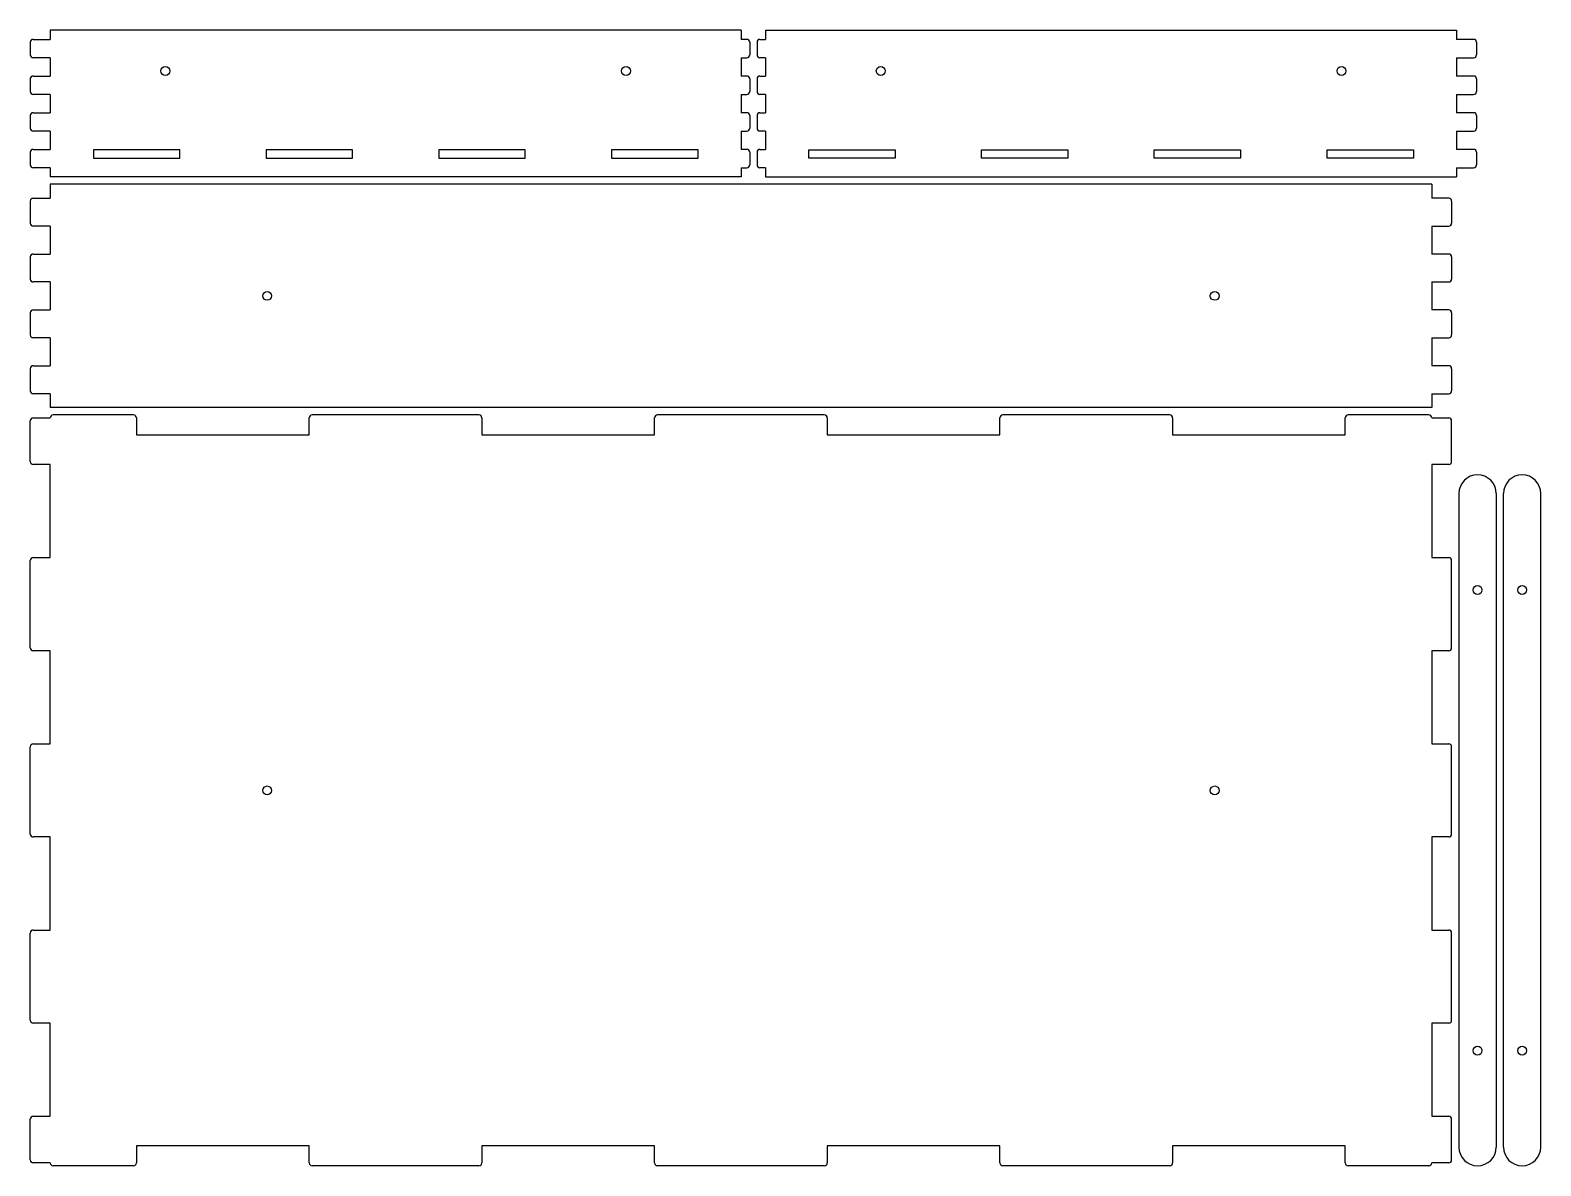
# Model space of a CAD drawing. Header units: millimetres. Extents: x 0 to 1030, y 0 to 774.
import ezdxf

# ---------------------------------------------------------------- set-up
doc = ezdxf.new("R2010")
doc.units = ezdxf.units.MM
doc.layers.add('SheetCutProfiles', color=7, linetype='CONTINUOUS')

msp = doc.modelspace()

# ---------------------------------------------------------------- linework, layer by layer
at = {"layer": 'SheetCutProfiles'}
for p, q in [((13.6, 774.4), (13.6, 768.15)), ((484.8, 774.4), (13.6, 774.4)), ((484.8, 774.4), (484.8, 768.15)), ((501.4, 774.4), (972.6, 774.4)), ((501.4, 774.4), (501.4, 768.15)), ((972.6, 774.4), (972.6, 768.15)), ((0, 766.15), (0, 757.65)), ((2, 768.15), (13.6, 768.15)), ((488.6, 768.15), (484.8, 768.15)), ((490.6, 766.15), (490.6, 757.65)), ((495.6, 766.15), (495.6, 757.65)), ((497.6, 768.15), (501.4, 768.15)), ((984.2, 768.15), (972.6, 768.15)), ((986.2, 766.15), (986.2, 757.65)), ((13.6, 755.65), (2, 755.65)), ((13.6, 755.65), (13.6, 743.15)), ((484.8, 755.65), (488.6, 755.65)), ((484.8, 755.65), (484.8, 743.15)), ((501.4, 755.65), (497.6, 755.65)), ((501.4, 755.65), (501.4, 743.15)), ((972.6, 755.65), (972.6, 743.15)), ((972.6, 755.65), (984.2, 755.65)), ((2, 743.15), (13.6, 743.15)), ((488.6, 743.15), (484.8, 743.15)), ((497.6, 743.15), (501.4, 743.15)), ((984.2, 743.15), (972.6, 743.15)), ((0, 741.15), (0, 732.65)), ((490.6, 741.15), (490.6, 732.65)), ((495.6, 741.15), (495.6, 732.65)), ((986.2, 741.15), (986.2, 732.65)), ((13.6, 730.65), (2, 730.65)), ((13.6, 730.65), (13.6, 718.15)), ((484.8, 730.65), (488.6, 730.65)), ((484.8, 730.65), (484.8, 718.15)), ((501.4, 730.65), (497.6, 730.65)), ((501.4, 730.65), (501.4, 718.15)), ((972.6, 730.65), (972.6, 718.15)), ((972.6, 730.65), (984.2, 730.65)), ((0, 716.15), (0, 707.65)), ((2, 718.15), (13.6, 718.15)), ((488.6, 718.15), (484.8, 718.15)), ((490.6, 716.15), (490.6, 707.65)), ((495.6, 716.15), (495.6, 707.65)), ((497.6, 718.15), (501.4, 718.15)), ((984.2, 718.15), (972.6, 718.15)), ((986.2, 716.15), (986.2, 707.65)), ((13.6, 705.65), (2, 705.65)), ((13.6, 705.65), (13.6, 693.15)), ((484.8, 705.65), (488.6, 705.65)), ((484.8, 705.65), (484.8, 693.15)), ((501.4, 705.65), (497.6, 705.65)), ((501.4, 705.65), (501.4, 693.15)), ((972.6, 705.65), (972.6, 693.15)), ((972.6, 705.65), (984.2, 705.65)), ((0, 691.15), (0, 682.65)), ((2, 693.15), (13.6, 693.15)), ((101.95, 692.9), (43.05, 692.9)), ((43.05, 692.9), (43.05, 687.1)), ((101.95, 687.1), (101.95, 692.9)), ((219.75, 692.9), (160.85, 692.9)), ((160.85, 692.9), (160.85, 687.1)), ((219.75, 687.1), (219.75, 692.9)), ((337.55, 692.9), (278.65, 692.9)), ((278.65, 692.9), (278.65, 687.1)), ((337.55, 687.1), (337.55, 692.9)), ((455.35, 692.9), (396.45, 692.9)), ((396.45, 692.9), (396.45, 687.1)), ((455.35, 687.1), (455.35, 692.9)), ((488.6, 693.15), (484.8, 693.15)), ((490.6, 691.15), (490.6, 682.65)), ((495.6, 691.15), (495.6, 682.65)), ((497.6, 693.15), (501.4, 693.15)), ((530.85, 687.1), (530.85, 692.9)), ((530.85, 692.9), (589.75, 692.9)), ((589.75, 692.9), (589.75, 687.1)), ((648.65, 687.1), (648.65, 692.9)), ((648.65, 692.9), (707.55, 692.9)), ((707.55, 692.9), (707.55, 687.1)), ((766.45, 687.1), (766.45, 692.9)), ((766.45, 692.9), (825.35, 692.9)), ((825.35, 692.9), (825.35, 687.1)), ((884.25, 687.1), (884.25, 692.9)), ((884.25, 692.9), (943.15, 692.9)), ((943.15, 692.9), (943.15, 687.1)), ((984.2, 693.15), (972.6, 693.15)), ((986.2, 691.15), (986.2, 682.65)), ((13.6, 680.65), (2, 680.65)), ((13.6, 680.65), (13.6, 674.4)), ((43.05, 687.1), (101.95, 687.1)), ((160.85, 687.1), (219.75, 687.1)), ((278.65, 687.1), (337.55, 687.1)), ((396.45, 687.1), (455.35, 687.1)), ((484.8, 680.65), (488.6, 680.65)), ((484.8, 680.65), (484.8, 674.4)), ((501.4, 680.65), (497.6, 680.65)), ((501.4, 680.65), (501.4, 674.4)), ((589.75, 687.1), (530.85, 687.1)), ((707.55, 687.1), (648.65, 687.1)), ((825.35, 687.1), (766.45, 687.1)), ((943.15, 687.1), (884.25, 687.1)), ((972.6, 680.65), (972.6, 674.4)), ((972.6, 680.65), (984.2, 680.65)), ((484.8, 674.4), (13.6, 674.4)), ((501.4, 674.4), (972.6, 674.4)), ((2, 659.875), (13.6, 659.875)), ((13.6, 669.4), (13.6, 659.875)), ((955.6, 669.4), (13.6, 669.4)), ((955.6, 669.4), (955.6, 659.875)), ((967.2, 659.875), (955.6, 659.875)), ((0, 657.875), (0, 642.825)), ((969.2, 657.875), (969.2, 642.825)), ((13.6, 640.825), (2, 640.825)), ((13.6, 640.825), (13.6, 621.775)), ((955.6, 640.825), (967.2, 640.825)), ((955.6, 640.825), (955.6, 621.775)), ((0, 619.775), (0, 604.725)), ((2, 621.775), (13.6, 621.775)), ((967.2, 621.775), (955.6, 621.775)), ((969.2, 619.775), (969.2, 604.725)), ((13.6, 602.725), (2, 602.725)), ((13.6, 602.725), (13.6, 583.675)), ((955.6, 602.725), (967.2, 602.725)), ((955.6, 602.725), (955.6, 583.675)), ((0, 581.675), (0, 566.625)), ((2, 583.675), (13.6, 583.675)), ((967.2, 583.675), (955.6, 583.675)), ((969.2, 581.675), (969.2, 566.625)), ((13.6, 564.625), (2, 564.625)), ((13.6, 564.625), (13.6, 545.575)), ((955.6, 564.625), (967.2, 564.625)), ((955.6, 564.625), (955.6, 545.575)), ((0, 543.575), (0, 528.525)), ((2, 545.575), (13.6, 545.575)), ((967.2, 545.575), (955.6, 545.575)), ((969.2, 543.575), (969.2, 528.525)), ((13.6, 526.525), (2, 526.525)), ((13.6, 526.525), (13.6, 517)), ((955.6, 526.525), (967.2, 526.525)), ((955.6, 526.525), (955.6, 517)), ((955.6, 517), (13.6, 517)), ((0, 480.25), (0, 508)), ((2, 510), (13.6, 510)), ((70.475, 512), (15.6, 512)), ((72.475, 510), (72.475, 498.4)), ((190.225, 498.4), (190.225, 510)), ((305.975, 512), (192.225, 512)), ((307.975, 510), (307.975, 498.4)), ((425.725, 498.4), (425.725, 510)), ((541.475, 512), (427.725, 512)), ((543.475, 510), (543.475, 498.4)), ((661.225, 498.4), (661.225, 510)), ((776.975, 512), (663.225, 512)), ((778.975, 510), (778.975, 498.4)), ((896.725, 498.4), (896.725, 510)), ((953.6, 512), (898.725, 512)), ((955.6, 510), (967.2, 510)), ((969.2, 480.25), (969.2, 508)), ((72.475, 498.4), (190.225, 498.4)), ((307.975, 498.4), (425.725, 498.4)), ((543.475, 498.4), (661.225, 498.4)), ((778.975, 498.4), (896.725, 498.4)), ((13.6, 478.25), (2, 478.25)), ((13.6, 414.75), (13.6, 478.25)), ((955.6, 478.25), (955.6, 414.75)), ((967.2, 478.25), (955.6, 478.25)), ((974.2, 458.5), (974.2, 12.7)), ((999.6, 458.5), (999.6, 12.7)), ((1004.6, 12.7), (1004.6, 458.5)), ((1030, 12.7), (1030, 458.5)), ((0, 353.25), (0, 412.75)), ((2, 414.75), (13.6, 414.75)), ((955.6, 414.75), (967.2, 414.75)), ((969.2, 353.25), (969.2, 412.75)), ((13.6, 351.25), (2, 351.25)), ((13.6, 287.75), (13.6, 351.25)), ((955.6, 351.25), (955.6, 287.75)), ((967.2, 351.25), (955.6, 351.25)), ((0, 226.25), (0, 285.75)), ((2, 287.75), (13.6, 287.75)), ((955.6, 287.75), (967.2, 287.75)), ((969.2, 226.25), (969.2, 285.75)), ((13.6, 224.25), (2, 224.25)), ((13.6, 160.75), (13.6, 224.25)), ((955.6, 224.25), (955.6, 160.75)), ((967.2, 224.25), (955.6, 224.25)), ((0, 99.25), (0, 158.75)), ((2, 160.75), (13.6, 160.75)), ((955.6, 160.75), (967.2, 160.75)), ((969.2, 99.25), (969.2, 158.75)), ((13.6, 97.25), (2, 97.25)), ((13.6, 33.75), (13.6, 97.25)), ((955.6, 97.25), (955.6, 33.75)), ((967.2, 97.25), (955.6, 97.25)), ((0, 4), (0, 31.75)), ((2, 33.75), (13.6, 33.75)), ((955.6, 33.75), (967.2, 33.75)), ((969.2, 4), (969.2, 31.75)), ((72.475, 13.6), (72.475, 2)), ((190.225, 13.6), (72.475, 13.6)), ((190.225, 2), (190.225, 13.6)), ((307.975, 13.6), (307.975, 2)), ((425.725, 13.6), (307.975, 13.6)), ((425.725, 2), (425.725, 13.6)), ((543.475, 13.6), (543.475, 2)), ((661.225, 13.6), (543.475, 13.6)), ((661.225, 2), (661.225, 13.6)), ((778.975, 13.6), (778.975, 2)), ((896.725, 13.6), (778.975, 13.6)), ((896.725, 2), (896.725, 13.6)), ((13.6, 2), (2, 2)), ((70.475, 0), (15.6, 0)), ((305.975, 0), (192.225, 0)), ((541.475, 0), (427.725, 0)), ((776.975, 0), (663.225, 0)), ((953.6, 0), (898.725, 0)), ((967.2, 2), (955.6, 2))]:
    msp.add_line(p, q, dxfattribs=at)
for centre in [(92.133, 746.6), (406.267, 746.6), (579.933, 746.6), (894.067, 746.6), (161.533, 593.2), (807.667, 593.2), (986.9, 392.667), (1017.3, 392.667), (161.533, 256), (807.667, 256), (986.9, 78.533), (1017.3, 78.533)]:
    msp.add_circle(centre, 3, dxfattribs=at)
for centre, radius, start, end in [((2, 766.15), 2, 90, 180), ((488.6, 766.15), 2, 0, 90), ((497.6, 766.15), 2, 90, 180), ((984.2, 766.15), 2, 0, 90), ((2, 757.65), 2, 180, -90), ((488.6, 757.65), 2, -90, 0), ((497.6, 757.65), 2, 180, -90), ((984.2, 757.65), 2, -90, 0), ((2, 741.15), 2, 90, 180), ((488.6, 741.15), 2, 0, 90), ((497.6, 741.15), 2, 90, 180), ((984.2, 741.15), 2, 0, 90), ((2, 732.65), 2, 180, -90), ((488.6, 732.65), 2, -90, 0), ((497.6, 732.65), 2, 180, -90), ((984.2, 732.65), 2, -90, 0), ((2, 716.15), 2, 90, 180), ((488.6, 716.15), 2, 0, 90), ((497.6, 716.15), 2, 90, 180), ((984.2, 716.15), 2, 0, 90), ((2, 707.65), 2, 180, -90), ((488.6, 707.65), 2, -90, 0), ((497.6, 707.65), 2, 180, -90), ((984.2, 707.65), 2, -90, 0), ((2, 691.15), 2, 90, 180), ((488.6, 691.15), 2, 0, 90), ((497.6, 691.15), 2, 90, 180), ((984.2, 691.15), 2, 0, 90), ((2, 682.65), 2, 180, -90), ((488.6, 682.65), 2, -90, 0), ((497.6, 682.65), 2, 180, -90), ((984.2, 682.65), 2, -90, 0), ((2, 657.875), 2, 90, 180), ((967.2, 657.875), 2, 0, 90), ((2, 642.825), 2, 180, -90), ((967.2, 642.825), 2, -90, 0), ((2, 619.775), 2, 90, 180), ((967.2, 619.775), 2, 0, 90), ((2, 604.725), 2, 180, -90), ((967.2, 604.725), 2, -90, 0), ((2, 581.675), 2, 90, 180), ((967.2, 581.675), 2, 0, 90), ((2, 566.625), 2, 180, -90), ((967.2, 566.625), 2, -90, 0), ((2, 543.575), 2, 90, 180), ((967.2, 543.575), 2, 0, 90), ((2, 528.525), 2, 180, -90), ((967.2, 528.525), 2, -90, 0), ((2, 508), 2, 90, 180), ((15.6, 510), 2, 90, 180), ((70.475, 510), 2, 0, 90), ((192.225, 510), 2, 90, 180), ((305.975, 510), 2, 0, 90), ((427.725, 510), 2, 90, 180), ((541.475, 510), 2, 0, 90), ((663.225, 510), 2, 90, 180), ((776.975, 510), 2, 0, 90), ((898.725, 510), 2, 90, 180), ((953.6, 510), 2, 0, 90), ((967.2, 508), 2, 0, 90), ((2, 480.25), 2, 180, -90), ((967.2, 480.25), 2, -90, 0), ((986.9, 458.5), 12.7, 0, 180), ((1017.3, 458.5), 12.7, 0, 180), ((2, 412.75), 2, 90, 180), ((967.2, 412.75), 2, 0, 90), ((2, 353.25), 2, 180, -90), ((967.2, 353.25), 2, -90, 0), ((2, 285.75), 2, 90, 180), ((967.2, 285.75), 2, 0, 90), ((2, 226.25), 2, 180, -90), ((967.2, 226.25), 2, -90, 0), ((2, 158.75), 2, 90, 180), ((967.2, 158.75), 2, 0, 90), ((2, 99.25), 2, 180, -90), ((967.2, 99.25), 2, -90, 0), ((2, 31.75), 2, 90, 180), ((967.2, 31.75), 2, 0, 90), ((986.9, 12.7), 12.7, 180, 0), ((1017.3, 12.7), 12.7, 180, 0), ((2, 4), 2, 180, -90), ((15.6, 2), 2, 180, -90), ((70.475, 2), 2, -90, 0), ((192.225, 2), 2, 180, -90), ((305.975, 2), 2, -90, 0), ((427.725, 2), 2, 180, -90), ((541.475, 2), 2, -90, 0), ((663.225, 2), 2, 180, -90), ((776.975, 2), 2, -90, 0), ((898.725, 2), 2, 180, -90), ((953.6, 2), 2, -90, 0), ((967.2, 4), 2, -90, 0)]:
    msp.add_arc(centre, radius, start, end, dxfattribs=at)

doc.saveas('drawing.dxf')
